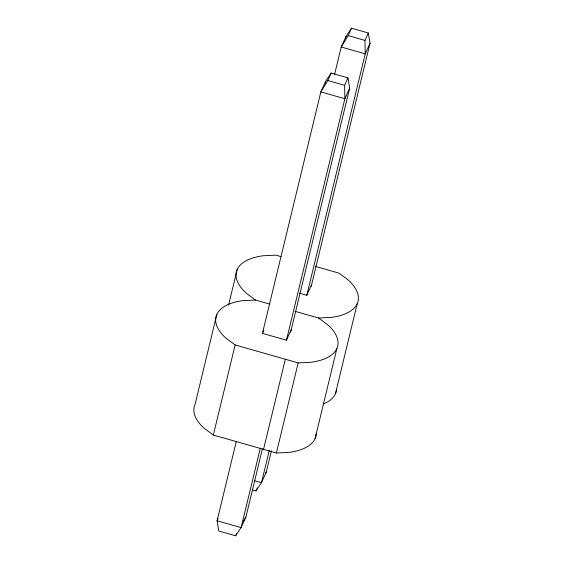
<?xml version="1.0" encoding="UTF-8"?>
<svg xmlns="http://www.w3.org/2000/svg" width="564" height="564" viewBox="0 0 564 564"><rect width="100%" height="100%" fill="white"/><g stroke="black" fill="none" stroke-linecap="round" stroke-linejoin="round"><path stroke-width="0.85" d="M216.83 314.381L195.031 404.48A62.59 28.708 13.6 0 0 204.105 428.238L213.34 435.048L276.388 453.005L288.979 452.413A62.59 28.708 13.6 0 0 316.242 433.801M228.561 305.187L237.197 269.486M213.34 435.048L235.139 344.949L225.903 338.139A62.59 28.708 13.6 0 1 242.915 300.64L255.506 300.055L269.796 304.123M236.302 441.386L217.098 520.769L218.804 531.013L235.611 535.8L241.103 527.608L245.918 516.998L262.436 448.711M291.257 329.595L286.442 340.198L262.436 333.359L320.853 91.897L325.661 81.294L331.16 73.094L347.96 77.881L349.673 88.132L290.636 332.147M325.252 83.007L325.661 81.294M334.593 74.399L341.22 47.002L346.028 36.392L351.527 28.2L368.327 32.987L370.033 43.231L311.208 286.399M345.612 38.105L346.028 36.392M260.307 448.225L241.103 527.608L217.098 520.769L218.127 518.492M286.442 340.198L344.858 98.735L349.673 88.132M263.55 449.346L285.349 359.247M269.317 450.276L261.47 482.706L255.971 490.906L252.616 489.947M299.357 293.181L306.809 295.303L365.225 53.841L370.033 43.231M254.85 480.824L261.47 482.706L266.278 472.103L271.446 450.763M276.388 453.005L298.187 362.906L310.778 362.314A62.59 28.708 13.6 0 0 327.79 324.815L318.547 318.004L295.014 311.307M315.064 438.672L336.863 348.573M335.432 393.771L357.223 303.679M347.96 77.881L344.597 85.305L344.858 98.735L320.853 91.897L327.79 80.518L331.16 73.094M368.327 32.987L364.964 40.411L365.225 53.841L341.22 47.002L348.157 35.624L351.527 28.2M262.436 333.359L263.811 330.335M306.809 295.303L311.617 284.7M235.611 535.8L236.619 533.572M255.971 490.906L257.325 487.938M265.411 473.527L266.278 472.103M243.317 521.263L245.918 516.998M318.547 318.004L331.146 317.419A62.59 28.708 13.6 0 0 348.15 279.92L338.915 273.11L315.382 266.405M348.157 35.624L364.964 40.411M327.79 80.518L344.597 85.305M280.914 256.592L275.874 255.154L263.275 255.746A62.59 28.708 13.6 0 0 246.271 293.245L255.506 300.055M235.139 344.949L298.187 362.906M336.539 389.752A62.59 28.708 13.6 0 1 323.08 404.092"/></g></svg>
